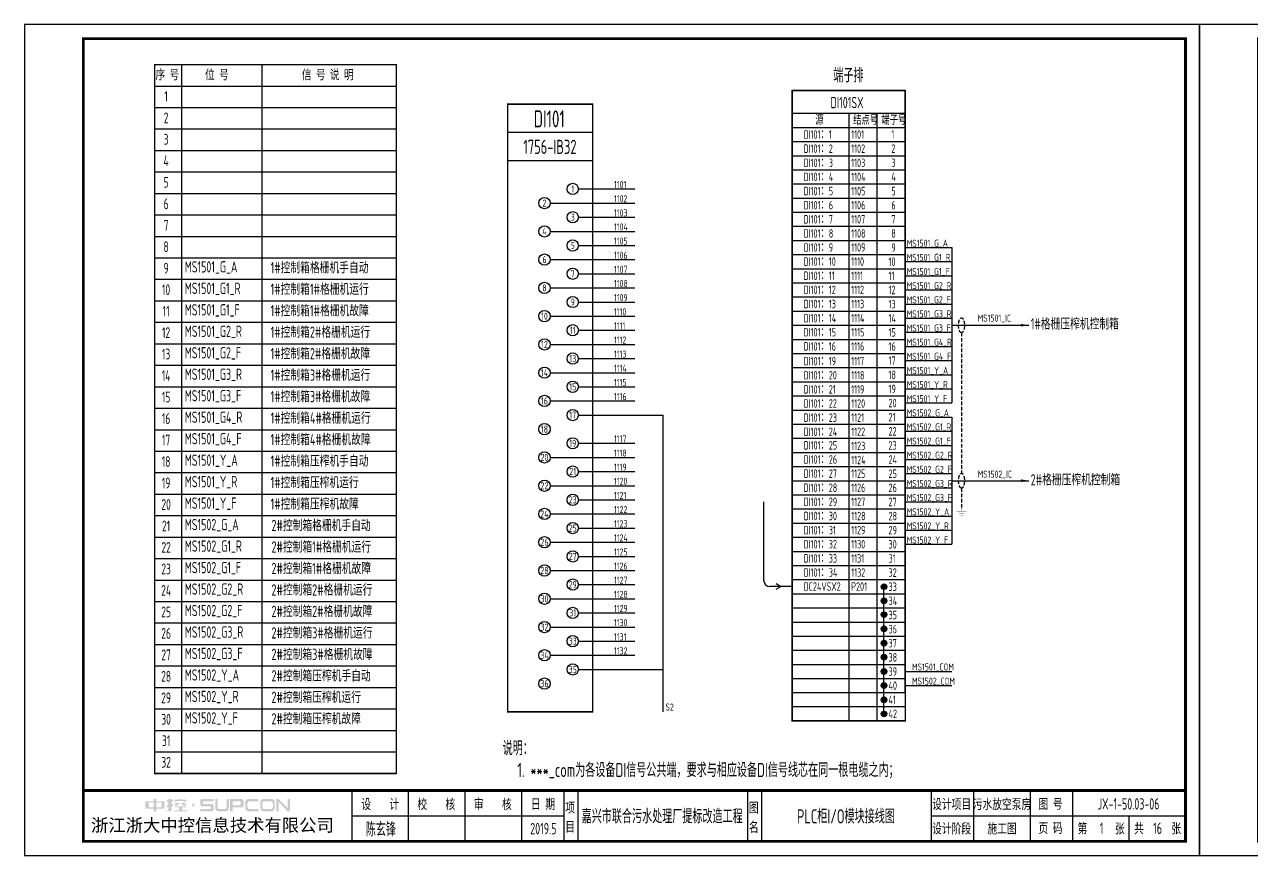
# Model space of a CAD drawing. Header units: millimetres. Extents: x 30557 to 235556, y -116603 to -73383.
# Drawn here: x 126431 to 130772, y -79651 to -76711 of the extents above; entities that cross this region are included whole.
import ezdxf
from ezdxf.enums import TextEntityAlignment as Align

# ---------------------------------------------------------------- set-up
doc = ezdxf.new("R2010")
doc.units = ezdxf.units.MM
doc.linetypes.add('DASHED2', pattern=[0.375, 0.25, -0.125])
doc.layers.add('1', color=3, linetype='Continuous')
doc.layers.add('符号层', color=3, linetype='Continuous')
doc.layers.add('_Drawing', color=7, linetype='Continuous', lineweight=25)
doc.styles.add('supcon', font='sceie.shx', dxfattribs={"width": 0.75, "height": 40, "bigfont": 'sceic.shx'})
doc.styles.add('Title', font='', dxfattribs={"height": 45})
doc.styles.get('Title').set_extended_font_data('SimHei')

# ---------------------------------------------------------------- blocks, each defined once
blk = doc.blocks.new('中控·SUPCON')
at = {"linetype": 'Continuous'}
h = blk.add_hatch(color=2, dxfattribs=at)
h.dxf.hatch_style = 1
h.paths.add_polyline_path([(34, 33), (20, 33), (20, 37), (15, 37), (15, 36), (15, 33), (0, 33), (0, 20), (13, 20), (15, 20), (15, 15), (20, 15), (20, 20), (22, 20), (34, 20)])
h.paths.add_polyline_path([(20, 30), (20, 31), (29, 31), (29, 22), (20, 22)], flags=16)
h.paths.add_polyline_path([(15, 30), (15, 22), (6, 22), (6, 31), (15, 31)], flags=16)
h.paths.add_polyline_path([(47, 32), (49, 32), (49, 35), (47, 35), (47, 37), (41, 37), (41, 35), (38, 35), (38, 32), (41, 32), (41, 25.8), (38, 25), (38, 22), (41, 22.8), (41, 18.3), (39, 17), (39, 15), (47, 16), (47, 24.5), (49, 25), (49, 28), (47, 27.5)])
h.paths.add_polyline_path([(61, 30), (55, 30), (52, 28), (52, 26), (58, 26)])
h.paths.add_polyline_path([(73, 28), (71, 28), (70, 30), (64, 30), (66, 26), (73, 26)])
h.paths.add_polyline_path([(73, 36), (64.6, 36), (64.6, 37), (60.4, 37), (60.4, 36), (52, 36), (52, 32), (56.8, 32), (56.8, 33.1), (68.2, 33.1), (68.2, 32), (73, 32)])
h.paths.add_polyline_path([(66, 22), (73, 22), (73, 24), (52, 24), (52, 22), (60, 22), (60, 17), (52, 17), (52, 15), (74, 15), (74, 17), (66, 17)])
h.paths.add_polyline_path([(82.7, 26.1, 1), (87.6, 26.1, 1)])
h.paths.add_polyline_path([(118, 28), (103.5, 28, -0.414214), (102.5, 29), (102.5, 32, -0.414214), (103.5, 33), (121, 33), (121, 37), (100.5, 37, 0.414214), (97.5, 34), (97.5, 27, 0.414214), (100.5, 24), (115, 24, -0.414214), (116, 23), (116, 20, -0.414214), (115, 19), (97.5, 19), (97.5, 15), (118, 15, 0.414214), (121, 18), (121, 25, 0.414214)])
h.paths.add_polyline_path([(128, 37), (124, 37), (124, 36), (124, 21, 0.414214), (130, 15), (142, 15, 0.414214), (148, 21), (148, 37), (144, 37), (144, 22, -0.414214), (141, 19), (131, 19, -0.414214), (128, 22)])
h.paths.add_polyline_path([(174, 26), (174, 33, 0.414214), (170, 37), (150, 37), (150, 36), (150, 15), (155, 15), (155, 22), (170, 22, 0.414214)])
h.paths.add_polyline_path([(167, 26), (155, 26), (155, 33), (167, 33, -0.414214), (169, 31), (169, 28, -0.414214)], flags=16)
h.paths.add_polyline_path([(201, 19), (185, 19, -0.414214), (181, 23), (181, 29, -0.414214), (185, 33), (201, 33), (201, 37), (183, 37, 0.414214), (177, 31), (177, 21, 0.414214), (183, 15), (201, 15)])
h.paths.add_polyline_path([(229, 21), (229, 31, 0.414214), (223, 37), (210, 37, 0.414214), (204, 31), (204, 21, 0.414214), (210, 15), (223, 15, 0.414214)])
h.paths.add_polyline_path([(207, 23), (207, 29, -0.414214), (211, 33), (222, 33, -0.414214), (226, 29), (226, 23, -0.414214), (222, 19), (211, 19, -0.414214)], flags=16)
h.paths.add_polyline_path([(236, 32.1), (252, 15), (256, 15), (256, 37), (252, 37), (252, 21), (236, 37), (232, 37), (232, 36), (232, 15), (236, 15)])
h = blk.add_hatch(color=2, dxfattribs=at)
h.dxf.hatch_style = 1
h.paths.add_polyline_path([(34, 33), (20, 33), (20, 37), (15, 37), (15, 36), (15, 33), (0, 33), (0, 20), (13, 20), (15, 20), (15, 15), (20, 15), (20, 20), (22, 20), (34, 20)])
h.paths.add_polyline_path([(20, 30), (20, 31), (29, 31), (29, 22), (20, 22)], flags=16)
h.paths.add_polyline_path([(15, 30), (15, 22), (6, 22), (6, 31), (15, 31)], flags=16)
h.paths.add_polyline_path([(47, 32), (49, 32), (49, 35), (47, 35), (47, 37), (41, 37), (41, 35), (38, 35), (38, 32), (41, 32), (41, 25.8), (38, 25), (38, 22), (41, 22.8), (41, 18.3), (39, 17), (39, 15), (47, 16), (47, 24.5), (49, 25), (49, 28), (47, 27.5)])
h.paths.add_polyline_path([(61, 30), (55, 30), (52, 28), (52, 26), (58, 26)])
h.paths.add_polyline_path([(73, 28), (71, 28), (70, 30), (64, 30), (66, 26), (73, 26)])
h.paths.add_polyline_path([(73, 36), (64.6, 36), (64.6, 37), (60.4, 37), (60.4, 36), (52, 36), (52, 32), (56.8, 32), (56.8, 33.1), (68.2, 33.1), (68.2, 32), (73, 32)])
h.paths.add_polyline_path([(66, 22), (73, 22), (73, 24), (52, 24), (52, 22), (60, 22), (60, 17), (52, 17), (52, 15), (74, 15), (74, 17), (66, 17)])
h.paths.add_polyline_path([(82.7, 26.1, 1), (87.6, 26.1, 1)])
h.paths.add_polyline_path([(118, 28), (103.5, 28, -0.414214), (102.5, 29), (102.5, 32, -0.414214), (103.5, 33), (121, 33), (121, 37), (100.5, 37, 0.414214), (97.5, 34), (97.5, 27, 0.414214), (100.5, 24), (115, 24, -0.414214), (116, 23), (116, 20, -0.414214), (115, 19), (97.5, 19), (97.5, 15), (118, 15, 0.414214), (121, 18), (121, 25, 0.414214)])
h.paths.add_polyline_path([(128, 37), (124, 37), (124, 36), (124, 21, 0.414214), (130, 15), (142, 15, 0.414214), (148, 21), (148, 37), (144, 37), (144, 22, -0.414214), (141, 19), (131, 19, -0.414214), (128, 22)])
h.paths.add_polyline_path([(174, 26), (174, 33, 0.414214), (170, 37), (150, 37), (150, 36), (150, 15), (155, 15), (155, 22), (170, 22, 0.414214)])
h.paths.add_polyline_path([(167, 26), (155, 26), (155, 33), (167, 33, -0.414214), (169, 31), (169, 28, -0.414214)], flags=16)
h.paths.add_polyline_path([(201, 19), (185, 19, -0.414214), (181, 23), (181, 29, -0.414214), (185, 33), (201, 33), (201, 37), (183, 37, 0.414214), (177, 31), (177, 21, 0.414214), (183, 15), (201, 15)])
h.paths.add_polyline_path([(229, 21), (229, 31, 0.414214), (223, 37), (210, 37, 0.414214), (204, 31), (204, 21, 0.414214), (210, 15), (223, 15, 0.414214)])
h.paths.add_polyline_path([(207, 23), (207, 29, -0.414214), (211, 33), (222, 33, -0.414214), (226, 29), (226, 23, -0.414214), (222, 19), (211, 19, -0.414214)], flags=16)
h.paths.add_polyline_path([(236, 32.1), (252, 15), (256, 15), (256, 37), (252, 37), (252, 21), (236, 37), (232, 37), (232, 36), (232, 15), (236, 15)])
h = blk.add_hatch(color=2, dxfattribs=at)
h.dxf.hatch_style = 1
h.paths.add_polyline_path([(34, 33), (20, 33), (20, 37), (15, 37), (15, 36), (15, 33), (0, 33), (0, 20), (13, 20), (15, 20), (15, 15), (20, 15), (20, 20), (22, 20), (34, 20)])
h.paths.add_polyline_path([(20, 30), (20, 31), (29, 31), (29, 22), (20, 22)], flags=16)
h.paths.add_polyline_path([(15, 30), (15, 22), (6, 22), (6, 31), (15, 31)], flags=16)
h.paths.add_polyline_path([(47, 32), (49, 32), (49, 35), (47, 35), (47, 37), (41, 37), (41, 35), (38, 35), (38, 32), (41, 32), (41, 25.8), (38, 25), (38, 22), (41, 22.8), (41, 18.3), (39, 17), (39, 15), (47, 16), (47, 24.5), (49, 25), (49, 28), (47, 27.5)])
h.paths.add_polyline_path([(61, 30), (55, 30), (52, 28), (52, 26), (58, 26)])
h.paths.add_polyline_path([(73, 28), (71, 28), (70, 30), (64, 30), (66, 26), (73, 26)])
h.paths.add_polyline_path([(73, 36), (64.6, 36), (64.6, 37), (60.4, 37), (60.4, 36), (52, 36), (52, 32), (56.8, 32), (56.8, 33.1), (68.2, 33.1), (68.2, 32), (73, 32)])
h.paths.add_polyline_path([(66, 22), (73, 22), (73, 24), (52, 24), (52, 22), (60, 22), (60, 17), (52, 17), (52, 15), (74, 15), (74, 17), (66, 17)])
h.paths.add_polyline_path([(82.7, 26.1, 1), (87.6, 26.1, 1)])
h.paths.add_polyline_path([(118, 28), (103.5, 28, -0.414214), (102.5, 29), (102.5, 32, -0.414214), (103.5, 33), (121, 33), (121, 37), (100.5, 37, 0.414214), (97.5, 34), (97.5, 27, 0.414214), (100.5, 24), (115, 24, -0.414214), (116, 23), (116, 20, -0.414214), (115, 19), (97.5, 19), (97.5, 15), (118, 15, 0.414214), (121, 18), (121, 25, 0.414214)])
h.paths.add_polyline_path([(128, 37), (124, 37), (124, 36), (124, 21, 0.414214), (130, 15), (142, 15, 0.414214), (148, 21), (148, 37), (144, 37), (144, 22, -0.414214), (141, 19), (131, 19, -0.414214), (128, 22)])
h.paths.add_polyline_path([(174, 26), (174, 33, 0.414214), (170, 37), (150, 37), (150, 36), (150, 15), (155, 15), (155, 22), (170, 22, 0.414214)])
h.paths.add_polyline_path([(167, 26), (155, 26), (155, 33), (167, 33, -0.414214), (169, 31), (169, 28, -0.414214)], flags=16)
h.paths.add_polyline_path([(201, 19), (185, 19, -0.414214), (181, 23), (181, 29, -0.414214), (185, 33), (201, 33), (201, 37), (183, 37, 0.414214), (177, 31), (177, 21, 0.414214), (183, 15), (201, 15)])
h.paths.add_polyline_path([(229, 21), (229, 31, 0.414214), (223, 37), (210, 37, 0.414214), (204, 31), (204, 21, 0.414214), (210, 15), (223, 15, 0.414214)])
h.paths.add_polyline_path([(207, 23), (207, 29, -0.414214), (211, 33), (222, 33, -0.414214), (226, 29), (226, 23, -0.414214), (222, 19), (211, 19, -0.414214)], flags=16)
h.paths.add_polyline_path([(236, 32.1), (252, 15), (256, 15), (256, 37), (252, 37), (252, 21), (236, 37), (232, 37), (232, 36), (232, 15), (236, 15)])
h = blk.add_hatch(color=2, dxfattribs=at)
h.dxf.hatch_style = 1
h.paths.add_polyline_path([(34, 33), (20, 33), (20, 37), (15, 37), (15, 36), (15, 33), (0, 33), (0, 20), (13, 20), (15, 20), (15, 15), (20, 15), (20, 20), (22, 20), (34, 20)])
h.paths.add_polyline_path([(20, 30), (20, 31), (29, 31), (29, 22), (20, 22)], flags=16)
h.paths.add_polyline_path([(15, 30), (15, 22), (6, 22), (6, 31), (15, 31)], flags=16)
h.paths.add_polyline_path([(47, 32), (49, 32), (49, 35), (47, 35), (47, 37), (41, 37), (41, 35), (38, 35), (38, 32), (41, 32), (41, 25.8), (38, 25), (38, 22), (41, 22.8), (41, 18.3), (39, 17), (39, 15), (47, 16), (47, 24.5), (49, 25), (49, 28), (47, 27.5)])
h.paths.add_polyline_path([(61, 30), (55, 30), (52, 28), (52, 26), (58, 26)])
h.paths.add_polyline_path([(73, 28), (71, 28), (70, 30), (64, 30), (66, 26), (73, 26)])
h.paths.add_polyline_path([(73, 36), (64.6, 36), (64.6, 37), (60.4, 37), (60.4, 36), (52, 36), (52, 32), (56.8, 32), (56.8, 33.1), (68.2, 33.1), (68.2, 32), (73, 32)])
h.paths.add_polyline_path([(66, 22), (73, 22), (73, 24), (52, 24), (52, 22), (60, 22), (60, 17), (52, 17), (52, 15), (74, 15), (74, 17), (66, 17)])
h.paths.add_polyline_path([(82.7, 26.1, 1), (87.6, 26.1, 1)])
h.paths.add_polyline_path([(118, 28), (103.5, 28, -0.414214), (102.5, 29), (102.5, 32, -0.414214), (103.5, 33), (121, 33), (121, 37), (100.5, 37, 0.414214), (97.5, 34), (97.5, 27, 0.414214), (100.5, 24), (115, 24, -0.414214), (116, 23), (116, 20, -0.414214), (115, 19), (97.5, 19), (97.5, 15), (118, 15, 0.414214), (121, 18), (121, 25, 0.414214)])
h.paths.add_polyline_path([(128, 37), (124, 37), (124, 36), (124, 21, 0.414214), (130, 15), (142, 15, 0.414214), (148, 21), (148, 37), (144, 37), (144, 22, -0.414214), (141, 19), (131, 19, -0.414214), (128, 22)])
h.paths.add_polyline_path([(174, 26), (174, 33, 0.414214), (170, 37), (150, 37), (150, 36), (150, 15), (155, 15), (155, 22), (170, 22, 0.414214)])
h.paths.add_polyline_path([(167, 26), (155, 26), (155, 33), (167, 33, -0.414214), (169, 31), (169, 28, -0.414214)], flags=16)
h.paths.add_polyline_path([(201, 19), (185, 19, -0.414214), (181, 23), (181, 29, -0.414214), (185, 33), (201, 33), (201, 37), (183, 37, 0.414214), (177, 31), (177, 21, 0.414214), (183, 15), (201, 15)])
h.paths.add_polyline_path([(229, 21), (229, 31, 0.414214), (223, 37), (210, 37, 0.414214), (204, 31), (204, 21, 0.414214), (210, 15), (223, 15, 0.414214)])
h.paths.add_polyline_path([(207, 23), (207, 29, -0.414214), (211, 33), (222, 33, -0.414214), (226, 29), (226, 23, -0.414214), (222, 19), (211, 19, -0.414214)], flags=16)
h.paths.add_polyline_path([(236, 32.1), (252, 15), (256, 15), (256, 37), (252, 37), (252, 21), (236, 37), (232, 37), (232, 36), (232, 15), (236, 15)])
h = blk.add_hatch(color=2, dxfattribs=at)
h.dxf.hatch_style = 1
h.paths.add_polyline_path([(34, 33), (20, 33), (20, 37), (15, 37), (15, 36), (15, 33), (0, 33), (0, 20), (13, 20), (15, 20), (15, 15), (20, 15), (20, 20), (22, 20), (34, 20)])
h.paths.add_polyline_path([(20, 30), (20, 31), (29, 31), (29, 22), (20, 22)], flags=16)
h.paths.add_polyline_path([(15, 30), (15, 22), (6, 22), (6, 31), (15, 31)], flags=16)
h.paths.add_polyline_path([(47, 32), (49, 32), (49, 35), (47, 35), (47, 37), (41, 37), (41, 35), (38, 35), (38, 32), (41, 32), (41, 25.8), (38, 25), (38, 22), (41, 22.8), (41, 18.3), (39, 17), (39, 15), (47, 16), (47, 24.5), (49, 25), (49, 28), (47, 27.5)])
h.paths.add_polyline_path([(61, 30), (55, 30), (52, 28), (52, 26), (58, 26)])
h.paths.add_polyline_path([(73, 28), (71, 28), (70, 30), (64, 30), (66, 26), (73, 26)])
h.paths.add_polyline_path([(73, 36), (64.6, 36), (64.6, 37), (60.4, 37), (60.4, 36), (52, 36), (52, 32), (56.8, 32), (56.8, 33.1), (68.2, 33.1), (68.2, 32), (73, 32)])
h.paths.add_polyline_path([(66, 22), (73, 22), (73, 24), (52, 24), (52, 22), (60, 22), (60, 17), (52, 17), (52, 15), (74, 15), (74, 17), (66, 17)])
h.paths.add_polyline_path([(82.7, 26.1, 1), (87.6, 26.1, 1)])
h.paths.add_polyline_path([(118, 28), (103.5, 28, -0.414214), (102.5, 29), (102.5, 32, -0.414214), (103.5, 33), (121, 33), (121, 37), (100.5, 37, 0.414214), (97.5, 34), (97.5, 27, 0.414214), (100.5, 24), (115, 24, -0.414214), (116, 23), (116, 20, -0.414214), (115, 19), (97.5, 19), (97.5, 15), (118, 15, 0.414214), (121, 18), (121, 25, 0.414214)])
h.paths.add_polyline_path([(128, 37), (124, 37), (124, 36), (124, 21, 0.414214), (130, 15), (142, 15, 0.414214), (148, 21), (148, 37), (144, 37), (144, 22, -0.414214), (141, 19), (131, 19, -0.414214), (128, 22)])
h.paths.add_polyline_path([(174, 26), (174, 33, 0.414214), (170, 37), (150, 37), (150, 36), (150, 15), (155, 15), (155, 22), (170, 22, 0.414214)])
h.paths.add_polyline_path([(167, 26), (155, 26), (155, 33), (167, 33, -0.414214), (169, 31), (169, 28, -0.414214)], flags=16)
h.paths.add_polyline_path([(201, 19), (185, 19, -0.414214), (181, 23), (181, 29, -0.414214), (185, 33), (201, 33), (201, 37), (183, 37, 0.414214), (177, 31), (177, 21, 0.414214), (183, 15), (201, 15)])
h.paths.add_polyline_path([(229, 21), (229, 31, 0.414214), (223, 37), (210, 37, 0.414214), (204, 31), (204, 21, 0.414214), (210, 15), (223, 15, 0.414214)])
h.paths.add_polyline_path([(207, 23), (207, 29, -0.414214), (211, 33), (222, 33, -0.414214), (226, 29), (226, 23, -0.414214), (222, 19), (211, 19, -0.414214)], flags=16)
h.paths.add_polyline_path([(236, 32.1), (252, 15), (256, 15), (256, 37), (252, 37), (252, 21), (236, 37), (232, 37), (232, 36), (232, 15), (236, 15)])
h = blk.add_hatch(color=2, dxfattribs=at)
h.dxf.hatch_style = 1
h.paths.add_polyline_path([(34, 33), (20, 33), (20, 37), (15, 37), (15, 36), (15, 33), (0, 33), (0, 20), (13, 20), (15, 20), (15, 15), (20, 15), (20, 20), (22, 20), (34, 20)])
h.paths.add_polyline_path([(20, 30), (20, 31), (29, 31), (29, 22), (20, 22)], flags=16)
h.paths.add_polyline_path([(15, 30), (15, 22), (6, 22), (6, 31), (15, 31)], flags=16)
h.paths.add_polyline_path([(47, 32), (49, 32), (49, 35), (47, 35), (47, 37), (41, 37), (41, 35), (38, 35), (38, 32), (41, 32), (41, 25.8), (38, 25), (38, 22), (41, 22.8), (41, 18.3), (39, 17), (39, 15), (47, 16), (47, 24.5), (49, 25), (49, 28), (47, 27.5)])
h.paths.add_polyline_path([(61, 30), (55, 30), (52, 28), (52, 26), (58, 26)])
h.paths.add_polyline_path([(73, 28), (71, 28), (70, 30), (64, 30), (66, 26), (73, 26)])
h.paths.add_polyline_path([(73, 36), (64.6, 36), (64.6, 37), (60.4, 37), (60.4, 36), (52, 36), (52, 32), (56.8, 32), (56.8, 33.1), (68.2, 33.1), (68.2, 32), (73, 32)])
h.paths.add_polyline_path([(66, 22), (73, 22), (73, 24), (52, 24), (52, 22), (60, 22), (60, 17), (52, 17), (52, 15), (74, 15), (74, 17), (66, 17)])
h.paths.add_polyline_path([(82.7, 26.1, 1), (87.6, 26.1, 1)])
h.paths.add_polyline_path([(118, 28), (103.5, 28, -0.414214), (102.5, 29), (102.5, 32, -0.414214), (103.5, 33), (121, 33), (121, 37), (100.5, 37, 0.414214), (97.5, 34), (97.5, 27, 0.414214), (100.5, 24), (115, 24, -0.414214), (116, 23), (116, 20, -0.414214), (115, 19), (97.5, 19), (97.5, 15), (118, 15, 0.414214), (121, 18), (121, 25, 0.414214)])
h.paths.add_polyline_path([(128, 37), (124, 37), (124, 36), (124, 21, 0.414214), (130, 15), (142, 15, 0.414214), (148, 21), (148, 37), (144, 37), (144, 22, -0.414214), (141, 19), (131, 19, -0.414214), (128, 22)])
h.paths.add_polyline_path([(174, 26), (174, 33, 0.414214), (170, 37), (150, 37), (150, 36), (150, 15), (155, 15), (155, 22), (170, 22, 0.414214)])
h.paths.add_polyline_path([(167, 26), (155, 26), (155, 33), (167, 33, -0.414214), (169, 31), (169, 28, -0.414214)], flags=16)
h.paths.add_polyline_path([(201, 19), (185, 19, -0.414214), (181, 23), (181, 29, -0.414214), (185, 33), (201, 33), (201, 37), (183, 37, 0.414214), (177, 31), (177, 21, 0.414214), (183, 15), (201, 15)])
h.paths.add_polyline_path([(229, 21), (229, 31, 0.414214), (223, 37), (210, 37, 0.414214), (204, 31), (204, 21, 0.414214), (210, 15), (223, 15, 0.414214)])
h.paths.add_polyline_path([(207, 23), (207, 29, -0.414214), (211, 33), (222, 33, -0.414214), (226, 29), (226, 23, -0.414214), (222, 19), (211, 19, -0.414214)], flags=16)
h.paths.add_polyline_path([(236, 32.1), (252, 15), (256, 15), (256, 37), (252, 37), (252, 21), (236, 37), (232, 37), (232, 36), (232, 15), (236, 15)])
blk = doc.blocks.new('supcon图框')
at = {"linetype": 'Continuous'}
for p, q in [((6145.7, 4361.7), (1987.7, 4361.7)), ((1987.7, 4361.7), (1987.7, 1421.7)), ((6145.7, 1421.7), (6145.7, 4361.7)), ((1987.7, 1421.7), (6145.7, 1421.7))]:
    blk.add_line(p, q, dxfattribs=at)
for p, q in [((3145.7, 1651.7), (3145.7, 1471.7)), ((3345.7, 1651.7), (3345.7, 1471.7)), ((3545.7, 1651.7), (3545.7, 1471.7)), ((3745.7, 1651.7), (3745.7, 1471.7)), ((3895.7, 1651.7), (3895.7, 1471.7)), ((3945.7, 1651.7), (3945.7, 1471.7)), ((4545.7, 1651.7), (4545.7, 1471.7)), ((4595.7, 1651.7), (4595.7, 1471.7)), ((5195.7, 1651.7), (5195.7, 1471.7)), ((5345.7, 1651.7), (5345.7, 1471.7)), ((5545.7, 1651.7), (5545.7, 1471.7)), ((5695.7, 1651.7), (5695.7, 1471.7)), ((3145.7, 1561.7), (3895.7, 1561.7)), ((5195.7, 1561.7), (6095.7, 1561.7)), ((5895.7, 1561.7), (5895.7, 1471.7))]:
    blk.add_line(p, q)
at = {"linetype": 'Continuous', "const_width": 10}
blk.add_lwpolyline([(2195.7, 4311.7), (6095.7, 4311.7), (6095.7, 1471.7), (2195.7, 1471.7)], close=True, dxfattribs=at)
blk.add_lwpolyline([(2195.7, 1651.7), (6095.7, 1651.7)], dxfattribs=at)
at = {"linetype": 'Continuous', "xscale": 2, "yscale": 2, "zscale": 2}
blk.add_blockref('中控·SUPCON', (2414.6, 1547.7), dxfattribs=at)
at = {"style": 'supcon', "width": 0.75}
for s, p in [('设    计', (3246.2, 1604.2)), ('校    核', (3444.8, 1604.2)), ('审    核', (3644.5, 1604.2)), ('日 期', (3822.5, 1604.2)), ('项', (3918.2, 1590.7)), ('图', (4568.2, 1590.7)), ('设计项目', (5268, 1604.2)), ('图 号', (5618, 1604.2)), ('目', (3918.2, 1522.9)), ('名', (4568.2, 1522.9)), ('设计阶段', (5268, 1518.1)), ('施工图', (5446.5, 1518.1)), ('页 码', (5618, 1518.1)), ('第      张', (5797, 1518.1)), ('共      张', (5997, 1518.1))]:
    blk.add_text(s, height=40, dxfattribs=at).set_placement(p, align=Align.MIDDLE)
at = {"style": 'Title'}
blk.add_text('浙江浙大中控信息技术有限公司', height=45, dxfattribs=at).set_placement((2222.8, 1506.2))
blk = doc.blocks.new('DI端子_42')
at = {"lineweight": -3}
h = blk.add_hatch(color=256, dxfattribs=at)
h.dxf.hatch_style = 1
h.paths.add_polyline_path([(10680.5, 453.6, 1), (10660.5, 453.6, 1)])
h = blk.add_hatch(color=256, dxfattribs=at)
h.dxf.hatch_style = 1
h.paths.add_polyline_path([(10680.5, 403.6, 1), (10660.5, 403.6, 1)])
h = blk.add_hatch(color=256, dxfattribs=at)
h.dxf.hatch_style = 1
h.paths.add_polyline_path([(10680.5, 354.9, 1), (10660.5, 354.9, 1)])
h = blk.add_hatch(color=256, dxfattribs=at)
h.dxf.hatch_style = 1
h.paths.add_polyline_path([(10680.5, 304.9, 1), (10660.5, 304.9, 1)])
h = blk.add_hatch(color=256, dxfattribs=at)
h.dxf.hatch_style = 1
h.paths.add_polyline_path([(10680.5, 254.2, 1), (10660.5, 254.2, 1)])
h = blk.add_hatch(color=256, dxfattribs=at)
h.dxf.hatch_style = 1
h.paths.add_polyline_path([(10680.5, 204.2, 1), (10660.5, 204.2, 1)])
h = blk.add_hatch(color=256, dxfattribs=at)
h.dxf.hatch_style = 1
h.paths.add_polyline_path([(10680.5, 153.8, 1), (10660.5, 153.8, 1)])
h = blk.add_hatch(color=256, dxfattribs=at)
h.dxf.hatch_style = 1
h.paths.add_polyline_path([(10680.5, 103.8, 1), (10660.5, 103.8, 1)])
h = blk.add_hatch(color=256, dxfattribs=at)
h.dxf.hatch_style = 1
h.paths.add_polyline_path([(10680.5, 53.5, 1), (10660.5, 53.5, 1)])
h = blk.add_hatch(color=256, dxfattribs=at)
h.dxf.hatch_style = 1
h.paths.add_polyline_path([(10680.5, 3.5, 1), (10660.5, 3.5, 1)])
for p, q in [((10345.5, 2208.8), (10345.5, 78.8)), ((10745.5, 2208.8), (10345.5, 2208.8)), ((10745.5, 78.8), (10745.5, 2208.8)), ((10545.5, 2128.8), (10545.5, 78.8)), ((10645.5, 2128.8), (10645.5, 78.8)), ((10345.5, 2078.8), (10745.5, 2078.8)), ((10345.5, 2028.8), (10745.5, 2028.8)), ((10345.5, 1978.8), (10745.5, 1978.8)), ((10345.5, 1928.8), (10745.5, 1928.8)), ((10345.5, 1878.8), (10745.5, 1878.8)), ((10345.5, 1828.8), (10745.5, 1828.8)), ((10345.5, 1778.8), (10745.5, 1778.8)), ((10345.5, 1728.8), (10745.5, 1728.8)), ((10345.5, 1678.8), (10745.5, 1678.8)), ((10345.5, 1628.8), (10745.5, 1628.8)), ((10345.5, 1578.8), (10745.5, 1578.8)), ((10345.5, 1528.8), (10745.5, 1528.8)), ((10345.5, 1478.8), (10745.5, 1478.8)), ((10345.5, 1428.8), (10745.5, 1428.8)), ((10345.5, 1378.8), (10745.5, 1378.8)), ((10345.5, 1328.8), (10745.5, 1328.8)), ((10345.5, 1278.8), (10745.5, 1278.8)), ((10345.5, 1228.8), (10745.5, 1228.8)), ((10345.5, 1178.8), (10745.5, 1178.8)), ((10345.5, 1128.8), (10745.5, 1128.8)), ((10345.5, 1078.8), (10745.5, 1078.8)), ((10345.5, 1028.8), (10745.5, 1028.8)), ((10345.5, 978.8), (10745.5, 978.8)), ((10345.5, 928.8), (10745.5, 928.8)), ((10345.5, 878.8), (10745.5, 878.8)), ((10345.5, 828.8), (10745.5, 828.8)), ((10345.5, 778.8), (10745.5, 778.8)), ((10345.5, 728.8), (10745.5, 728.8)), ((10345.5, 678.8), (10745.5, 678.8)), ((10345.5, 628.8), (10745.5, 628.8)), ((10345.5, 578.8), (10745.5, 578.8)), ((10345.5, 528.8), (10745.5, 528.8)), ((10345.5, 478.8), (10745.5, 478.8)), ((10345.5, 428.8), (10745.5, 428.8)), ((10345.5, 378.8), (10745.5, 378.8)), ((10345.5, 328.8), (10745.5, 328.8)), ((10345.5, 278.8), (10745.5, 278.8)), ((10345.5, 228.8), (10745.5, 228.8)), ((10345.5, 178.8), (10745.5, 178.8)), ((10345.5, 128.8), (10745.5, 128.8))]:
    blk.add_line(p, q, dxfattribs=at)
for p, q in [((10345.5, 2208.8), (10745.5, 2208.8)), ((10345.5, -21.2), (10345.5, 2208.8)), ((10745.5, 2208.8), (10745.5, -21.2)), ((10670, 2.9), (10670, 454.3)), ((10345.5, 78.8), (10745.5, 78.8)), ((10345.5, 28.8), (10345.5, 78.8)), ((10545.5, 78.8), (10545.5, -21.2)), ((10645.5, 78.8), (10645.5, -21.2)), ((10745.5, 78.8), (10745.5, 28.8)), ((10745.5, 28.8), (10345.5, 28.8)), ((10345.5, -21.2), (10345.5, 28.8)), ((10745.5, 28.8), (10745.5, -21.2)), ((10745.5, -21.2), (10345.5, -21.2)), ((10745.5, -21.2), (10345.5, -21.2))]:
    blk.add_line(p, q)
at = {"const_width": 5}
blk.add_lwpolyline([(10345.5, 2208.8), (10745.5, 2208.8), (10745.5, -21.2), (10345.5, -21.2), (10345.5, 2208.8)], dxfattribs=at)
at = {"lineweight": -3, "const_width": 5}
blk.add_lwpolyline([(10345.5, 2128.8), (10745.5, 2128.8)], dxfattribs=at)
at = {"lineweight": -3}
for centre in [(10670.5, 453.6), (10670.5, 403.6), (10670.5, 354.9), (10670.5, 304.9), (10670.5, 254.2), (10670.5, 204.2), (10670.5, 153.8), (10670.5, 103.8), (10670.5, 53.5), (10670.5, 3.5)]:
    blk.add_circle(centre, 10, dxfattribs=at)
at = {"color": 7, "style": 'supcon', "width": 0.75}
for s, p in [('源', (10427.3, 2088.6)), ('结点号', (10561.2, 2088.6)), ('端子号', (10661.2, 2088.6)), ('1', (10696.4, 2038.6)), ('2', (10696.4, 1988.6)), ('3', (10696.4, 1938.6)), ('4', (10696.4, 1888.6)), ('5', (10696.4, 1838.6)), ('6', (10696.4, 1788.6)), ('7', (10696.4, 1738.6)), ('8', (10696.4, 1688.6)), ('9', (10696.4, 1638.6)), ('10', (10686.4, 1588.6)), ('11', (10686.4, 1538.6)), ('12', (10686.4, 1488.6)), ('13', (10686.4, 1438.6)), ('14', (10686.4, 1388.6)), ('15', (10686.4, 1338.6)), ('16', (10686.4, 1288.6)), ('17', (10686.4, 1238.6)), ('18', (10686.4, 1188.6)), ('19', (10686.4, 1138.6)), ('20', (10686.4, 1088.6)), ('21', (10686.4, 1038.6)), ('22', (10686.4, 988.6)), ('23', (10686.4, 938.6)), ('24', (10686.4, 888.6)), ('25', (10686.4, 838.6)), ('26', (10686.4, 788.6)), ('27', (10686.4, 738.6)), ('28', (10686.4, 688.6)), ('29', (10686.4, 638.6)), ('30', (10686.4, 588.6)), ('31', (10686.4, 538.6)), ('32', (10686.4, 488.6)), ('33', (10686.4, 438.6)), ('34', (10686.4, 388.6)), ('35', (10686.4, 338.6)), ('36', (10686.4, 288.6)), ('37', (10686.4, 238.6)), ('38', (10686.4, 188.6)), ('39', (10686.4, 138.6)), ('40', (10686.4, 88.6)), ('41', (10686.4, 38.6)), ('42', (10686.4, -11.2))]:
    blk.add_text(s, height=30, dxfattribs=at).set_placement(p)
blk = doc.blocks.new('1756-IB32')
at = {"linetype": 'Continuous'}
for p, q in [((13409.3, 32239.5), (13609.3, 32239.5)), ((13309.3, 32189.5), (13609.3, 32189.5)), ((13409.3, 32139.5), (13609.3, 32139.5)), ((13309.3, 32089.5), (13609.3, 32089.5)), ((13409.3, 32039.5), (13609.3, 32039.5)), ((13309.3, 31989.5), (13609.3, 31989.5)), ((13409.3, 31939.5), (13609.3, 31939.5)), ((13309.3, 31889.5), (13609.3, 31889.5)), ((13409.3, 31839.5), (13609.3, 31839.5)), ((13309.3, 31789.5), (13609.3, 31789.5)), ((13409.3, 31739.5), (13609.3, 31739.5)), ((13309.3, 31689.5), (13609.3, 31689.5)), ((13409.3, 31639.5), (13609.3, 31639.5)), ((13309.3, 31589.5), (13609.3, 31589.5)), ((13409.3, 31539.5), (13609.3, 31539.5)), ((13309.3, 31489.5), (13609.3, 31489.5)), ((13409.3, 31339.5), (13609.3, 31339.5)), ((13309.3, 31289.5), (13609.3, 31289.5)), ((13409.3, 31239.5), (13609.3, 31239.5)), ((13309.3, 31189.5), (13609.3, 31189.5)), ((13409.3, 31139.5), (13609.3, 31139.5)), ((13309.3, 31089.5), (13609.3, 31089.5)), ((13409.3, 31039.5), (13609.3, 31039.5)), ((13309.3, 30989.5), (13609.3, 30989.5)), ((13409.3, 30939.5), (13609.3, 30939.5)), ((13309.3, 30889.5), (13609.3, 30889.5)), ((13409.3, 30839.5), (13609.3, 30839.5)), ((13309.3, 30789.5), (13609.3, 30789.5)), ((13409.3, 30739.5), (13609.3, 30739.5)), ((13309.3, 30689.5), (13609.3, 30689.5)), ((13409.3, 30639.5), (13609.3, 30639.5)), ((13309.3, 30589.5), (13609.3, 30589.5))]:
    blk.add_line(p, q, dxfattribs=at)
at = {"color": 5, "linetype": 'Continuous'}
for p, q in [((13409.3, 31439.5), (13709.3, 31439.5)), ((13709.3, 30389.5), (13709.3, 31439.5)), ((13409.3, 30539.5), (13709.3, 30539.5))]:
    blk.add_line(p, q, dxfattribs=at)
at = {"linetype": 'Continuous', "const_width": 5}
blk.add_lwpolyline([(13159.3, 32539.5), (13459.3, 32539.5), (13459.3, 30389.5), (13159.3, 30389.5)], close=True, dxfattribs=at)
for points in [[(13159.3, 32439.5), (13459.3, 32439.5)], [(13159.3, 32339.5), (13459.3, 32339.5)]]:
    blk.add_lwpolyline(points, dxfattribs=at)
at = {"lineweight": -3}
for centre in [(13389.3, 32239.5), (13289.3, 32189.5), (13389.3, 32139.5), (13289.3, 32089.5), (13389.3, 32039.5), (13289.3, 31989.5), (13389.3, 31939.5), (13289.3, 31889.5), (13389.3, 31839.5), (13289.3, 31789.5), (13389.3, 31739.5), (13289.3, 31689.5), (13389.3, 31639.5), (13289.3, 31589.5), (13389.3, 31539.5), (13289.3, 31489.5), (13389.3, 31439.5), (13289.3, 31389.5), (13389.3, 31339.5), (13289.3, 31289.5), (13389.3, 31239.5), (13289.3, 31189.5), (13389.3, 31139.5), (13289.3, 31089.5), (13389.3, 31039.5), (13289.3, 30989.5), (13389.3, 30939.5), (13289.3, 30889.5), (13389.3, 30839.5), (13289.3, 30789.5), (13389.3, 30739.5), (13289.3, 30689.5), (13389.3, 30639.5), (13289.3, 30589.5), (13389.3, 30539.5), (13289.3, 30489.5)]:
    blk.add_circle(centre, 20, dxfattribs=at)
at = {"color": 7, "style": 'supcon', "width": 0.75}
blk.add_text('1756-IB32', height=50, dxfattribs=at).set_placement((13308.4, 32388.6), align=Align.MIDDLE)
at = {"style": 'supcon', "width": 0.75}
for s, p in [('1', (13389.1, 32239.5)), ('2', (13289.1, 32189.5)), ('3', (13389.1, 32139.5)), ('4', (13289.1, 32089.5)), ('5', (13389.1, 32039.5)), ('6', (13289.1, 31989.5)), ('7', (13389.1, 31939.5)), ('8', (13289.1, 31889.5)), ('9', (13389.1, 31839.5)), ('10', (13289.1, 31789.5)), ('11', (13389.1, 31739.5)), ('12', (13289.1, 31689.5)), ('13', (13389.1, 31639.5)), ('14', (13289.1, 31589.5)), ('15', (13389.1, 31539.5)), ('16', (13289.1, 31489.5)), ('17', (13389.1, 31439.5)), ('18', (13289.1, 31389.5)), ('19', (13389.1, 31339.5)), ('20', (13289.1, 31289.5)), ('21', (13389.1, 31239.5)), ('22', (13289.1, 31189.5)), ('23', (13389.1, 31139.5)), ('24', (13289.1, 31089.5)), ('25', (13389.1, 31039.5)), ('26', (13289.1, 30989.5)), ('27', (13389.1, 30939.5)), ('28', (13289.1, 30889.5)), ('29', (13389.1, 30839.5)), ('30', (13289.1, 30789.5)), ('31', (13389.1, 30739.5)), ('32', (13289.1, 30689.5)), ('33', (13389.1, 30639.5)), ('34', (13289.1, 30589.5)), ('35', (13389.1, 30539.5)), ('36', (13289.1, 30489.5))]:
    blk.add_text(s, height=25, dxfattribs=at).set_placement(p, align=Align.MIDDLE)

msp = doc.modelspace()

# ---------------------------------------------------------------- linework, layer by layer
at = {"lineweight": -3}
for p, q in [((126985.8, -76852.3), (126985.8, -77612.3)), ((127270.8, -76852.3), (127270.8, -77612.3)), ((126890.8, -76928.3), (127745.8, -76928.3)), ((126890.8, -77004.3), (127745.8, -77004.3)), ((126890.8, -77080.3), (127745.8, -77080.3)), ((126890.8, -77156.3), (127745.8, -77156.3)), ((126890.8, -77232.3), (127745.8, -77232.3)), ((126890.8, -77308.3), (127745.8, -77308.3)), ((126890.8, -77384.3), (127745.8, -77384.3)), ((126890.8, -77460.3), (127745.8, -77460.3)), ((126890.8, -77536.3), (127745.8, -77536.3)), ((126890.8, -77612.3), (127745.8, -77612.3)), ((126985.8, -77612.3), (126985.8, -79360.3)), ((127270.8, -77612.3), (127270.8, -79360.3)), ((126890.8, -77688.3), (127745.8, -77688.3)), ((126890.8, -77764.3), (127745.8, -77764.3)), ((126890.8, -77840.3), (127745.8, -77840.3)), ((126890.8, -77916.3), (127745.8, -77916.3)), ((126890.8, -77992.3), (127745.8, -77992.3)), ((126890.8, -78068.3), (127745.8, -78068.3)), ((126890.8, -78144.3), (127745.8, -78144.3)), ((126890.8, -78220.3), (127745.8, -78220.3)), ((126890.8, -78296.3), (127745.8, -78296.3)), ((126890.8, -78372.3), (127745.8, -78372.3)), ((126890.8, -78448.3), (127745.8, -78448.3)), ((126890.8, -78524.3), (127745.8, -78524.3)), ((126890.8, -78600.3), (127745.8, -78600.3)), ((126890.8, -78676.3), (127745.8, -78676.3)), ((126890.8, -78752.3), (127745.8, -78752.3)), ((126890.8, -78828.3), (127745.8, -78828.3)), ((126890.8, -78904.3), (127745.8, -78904.3)), ((126890.8, -78980.3), (127745.8, -78980.3)), ((126890.8, -79056.3), (127745.8, -79056.3)), ((126890.8, -79132.3), (127745.8, -79132.3)), ((126890.8, -79208.3), (127745.8, -79208.3)), ((126890.8, -79284.3), (127745.8, -79284.3)), ((126890.8, -79360.3), (127745.8, -79360.3))]:
    msp.add_line(p, q, dxfattribs=at)
for p, q in [((129547, -77499.8), (129711.2, -77499.8)), ((129711.2, -77499.8), (129711.2, -78049.8)), ((129547, -77549.8), (129711.2, -77549.8)), ((129547, -77599.8), (129711.2, -77599.8)), ((129547, -77649.8), (129711.2, -77649.8)), ((129547, -77699.8), (129711.2, -77699.8)), ((129547, -77749.8), (129711.2, -77749.8)), ((129711.2, -77774.8), (129984.7, -77774.8)), ((129547, -77799.8), (129711.2, -77799.8)), ((129547, -77849.8), (129711.2, -77849.8)), ((129547, -77899.8), (129711.2, -77899.8)), ((129547, -77949.8), (129711.2, -77949.8)), ((129547, -77999.8), (129711.2, -77999.8)), ((129547, -78049.8), (129711.2, -78049.8)), ((129547, -78099.8), (129711.2, -78099.8)), ((129711.2, -78099.8), (129711.2, -78549.8)), ((129547, -78149.8), (129711.2, -78149.8)), ((129547, -78199.8), (129711.2, -78199.8)), ((129547, -78249.8), (129711.2, -78249.8)), ((129547, -78299.8), (129711.2, -78299.8)), ((129547, -78349.8), (129711.2, -78349.8)), ((129711.2, -78324.8), (129984.7, -78324.8)), ((129547, -78399.8), (129711.2, -78399.8)), ((129547, -78449.8), (129711.2, -78449.8)), ((129547, -78499.8), (129711.2, -78499.8)), ((129547, -78549.8), (129711.2, -78549.8)), ((129547, -78999.8), (129711.2, -78999.8)), ((129547, -79049.8), (129711.2, -79049.8))]:
    msp.add_line(p, q)
at = {"color": 0, "linetype": 'DASHED2', "ltscale": 50}
for p, q in [((129745.9, -77801.4), (129745.9, -78298.5)), ((129745.9, -78351.4), (129745.9, -78421.9))]:
    msp.add_line(p, q, dxfattribs=at)
at = {"color": 37, "linetype": 'Continuous'}
for p, q in [((129047, -78679.1), (129047, -78399.1)), ((129147, -78699.1), (129067, -78699.1)), ((129089.6, -78689.1), (129107, -78699.1)), ((129089.6, -78709.1), (129107, -78699.1))]:
    msp.add_line(p, q, dxfattribs=at)
at = {"lineweight": -3, "const_width": 4.75}
msp.add_lwpolyline([(126890.8, -76852.3), (126890.8, -79360.3), (127745.8, -79360.3), (127745.8, -76852.3)], close=True, dxfattribs=at)
for points in [[(129984.7, -77774.8, 0, 9, 0), (129957, -77774.8, 9, 9, 0)], [(129984.7, -78324.8, 0, 9, 0), (129957, -78324.8, 9, 9, 0)]]:
    msp.add_lwpolyline(points, format="xyseb")
at = {"color": 37, "linetype": 'Continuous'}
msp.add_arc((129067, -78679.1), 20, 180, 270, dxfattribs=at)
at = {"color": 0, "linetype": 'DASHED2', "ltscale": 50}
for centre in [(129745.9, -77774.9), (129745.9, -78324.9)]:
    msp.add_ellipse(centre, major_axis=(0, -26.4), ratio=0.394838, dxfattribs=at)
at = {"layer": '1', "color": 0, "const_width": 1.62}
for points in [[(129728.8, -78432.5), (129762.9, -78432.5)], [(129736.9, -78441.9), (129755.3, -78441.9)], [(129742.6, -78448.9), (129749.7, -78448.9)], [(129745.9, -78411.4), (129745.9, -78432.5)]]:
    msp.add_lwpolyline(points, dxfattribs=at)

# ---------------------------------------------------------------- block references
for name, p in [('supcon图框', (124442.9, -81072.6)), ('supcon图框', (128600.9, -81072.6)), ('DI端子_42', (118801.4, -79153.6))]:
    msp.add_blockref(name, p)
at = {"color": 1}
msp.add_blockref('1756-IB32', (114981.2, -109532.1), dxfattribs=at)

# ---------------------------------------------------------------- texts
at = {"style": 'supcon', "width": 0.75}
for s, p in [('序 号', (126936, -76908)), ('位 号', (127111.1, -76908)), ('信 号 说 明', (127503.4, -76908)), ('1', (126931.5, -76984)), ('2', (126931.5, -77060)), ('3', (126931.5, -77136)), ('4', (126931.5, -77212)), ('5', (126931.5, -77288)), ('6', (126931.5, -77364)), ('7', (126931.5, -77440)), ('8', (126931.5, -77516)), ('9', (126931.5, -77592)), ('10', (126931.5, -77668)), ('11', (126931.5, -77744)), ('12', (126931.5, -77820)), ('13', (126931.5, -77896)), ('14', (126931.5, -77972)), ('15', (126931.5, -78048)), ('16', (126931.5, -78124)), ('17', (126931.5, -78200)), ('18', (126931.5, -78276)), ('19', (126931.5, -78352)), ('20', (126931.5, -78428)), ('21', (126931.5, -78504)), ('22', (126931.5, -78580)), ('23', (126931.5, -78656)), ('24', (126931.5, -78732)), ('25', (126931.5, -78808)), ('26', (126931.5, -78884)), ('27', (126931.5, -78960)), ('28', (126931.5, -79036)), ('29', (126931.5, -79112)), ('30', (126931.5, -79188)), ('31', (126931.5, -79264)), ('32', (126931.5, -79340))]:
    msp.add_text(s, height=38, dxfattribs=at).set_placement(p, align=Align.CENTER)
at = {"color": 3, "style": 'supcon', "width": 0.75}
for s, height, p in [('DI101', 60, (128287.3, -77044.6)), ('污水放空泵房', 40, (129889.3, -79468.3)), ('陈玄锋', 50, (127691.4, -79555.9)), ('1', 40, (130241.9, -79554.5)), ('16', 40, (130439.8, -79554.5)), ('2019.5', 40, (128266.4, -79555.9))]:
    msp.add_text(s, height=height, dxfattribs=at).set_placement(p, align=Align.MIDDLE)
for s, p in [('DI101：1', (129187.3, -77115)), ('DI101：2', (129187.3, -77165)), ('DI101：3', (129187.3, -77215)), ('DI101：4', (129187.3, -77265)), ('DI101：5', (129187.3, -77315)), ('DI101：6', (129187.3, -77365)), ('DI101：7', (129187.3, -77415)), ('DI101：8', (129187.3, -77465)), ('DI101：9', (129187.3, -77514.6)), ('DI101：10', (129187.3, -77564.6)), ('DI101：11', (129187.3, -77614.6)), ('DI101：12', (129187.3, -77664.6)), ('DI101：13', (129187.3, -77714.6)), ('DI101：14', (129187.3, -77764.6)), ('DI101：15', (129187.3, -77814.6)), ('DI101：16', (129187.3, -77864.6)), ('DI101：19', (129187.3, -77916.7)), ('DI101：20', (129187.3, -77966.7)), ('DI101：21', (129187.3, -78016.7)), ('DI101：22', (129187.3, -78066.7)), ('DI101：23', (129187.3, -78116.7)), ('DI101：24', (129187.3, -78166.7)), ('DI101：25', (129187.3, -78214.7)), ('DI101：26', (129187.3, -78264.7)), ('DI101：27', (129187.3, -78314.7)), ('DI101：28', (129187.3, -78364.7)), ('DI101：29', (129187.3, -78414.7)), ('DI101：30', (129187.3, -78464.7)), ('DI101：31', (129187.3, -78514.7)), ('DI101：32', (129187.3, -78564.7)), ('DI101：33', (129187.3, -78614.7)), ('DI101：34', (129187.3, -78664.7))]:
    msp.add_text(s, height=30, dxfattribs=at).set_placement(p)
at = {"linetype": 'Continuous', "style": 'supcon', "width": 0.75}
for s, height, p in [('MS1501_G_A', 25, (129552.1, -77497.2)), ('MS1501_G1_R', 25, (129552.1, -77547.2)), ('MS1501_G_A', 40, (126997.5, -77588.2)), ('1#控制箱格栅机手自动', 40, (127301.2, -77591.3)), ('MS1501_G1_F', 25, (129552.1, -77597.2)), ('MS1501_G1_R', 40, (126997.5, -77664.2)), ('1#控制箱1#格栅机运行', 40, (127301.2, -77667.3)), ('MS1501_G2_R', 25, (129552.1, -77647.2)), ('MS1501_G1_F', 40, (126997.5, -77740.2)), ('1#控制箱1#格栅机故障', 40, (127301.2, -77743.3)), ('MS1501_G2_F', 25, (129552.1, -77697.2)), ('MS1501_G3_R', 25, (129552.1, -77747.2)), ('MS1501_IC', 25, (129803.2, -77762.1)), ('1#格栅压榨机控制箱', 40, (129990.9, -77790.1)), ('MS1501_G2_R', 40, (126997.5, -77816.2)), ('1#控制箱2#格栅机运行', 40, (127301.2, -77819.3)), ('MS1501_G3_F', 25, (129552.1, -77797.2)), ('MS1501_G4_R', 25, (129552.1, -77847.2)), ('MS1501_G2_F', 40, (126997.5, -77892.2)), ('1#控制箱2#格栅机故障', 40, (127301.2, -77895.3)), ('MS1501_G4_F', 25, (129552.1, -77897.2)), ('MS1501_G3_R', 40, (126997.5, -77968.2)), ('1#控制箱3#格栅机运行', 40, (127301.2, -77971.3)), ('MS1501_Y_A', 25, (129552.1, -77947.2)), ('MS1501_G3_F', 40, (126997.5, -78044.2)), ('1#控制箱3#格栅机故障', 40, (127301.2, -78047.3)), ('MS1501_Y_R', 25, (129552.1, -77997.2)), ('MS1501_Y_F', 25, (129552.1, -78047.2)), ('MS1501_G4_R', 40, (126997.5, -78120.2)), ('1#控制箱4#格栅机运行', 40, (127301.2, -78123.3)), ('MS1502_G_A', 25, (129552.1, -78097.2)), ('MS1502_G1_R', 25, (129552.1, -78147.2)), ('MS1501_G4_F', 40, (126997.5, -78196.2)), ('1#控制箱4#格栅机故障', 40, (127301.2, -78199.3)), ('MS1502_G1_F', 25, (129552.1, -78197.2)), ('MS1501_Y_A', 40, (126997.5, -78272.2)), ('1#控制箱压榨机手自动', 40, (127301.2, -78275.3)), ('MS1502_G2_R', 25, (129552.1, -78247.2)), ('MS1502_G2_F', 25, (129552.1, -78297.2)), ('MS1501_Y_R', 40, (126997.5, -78348.2)), ('1#控制箱压榨机运行', 40, (127301.2, -78351.3)), ('MS1502_IC', 25, (129803.2, -78314.3)), ('2#格栅压榨机控制箱', 40, (129990.9, -78341.8)), ('MS1502_G3_R', 25, (129552.1, -78347.2)), ('MS1501_Y_F', 40, (126997.5, -78424.2)), ('1#控制箱压榨机故障', 40, (127301.2, -78427.3)), ('MS1502_G3_F', 25, (129552.1, -78397.2)), ('MS1502_Y_A', 25, (129552.1, -78447.2)), ('MS1502_G_A', 40, (126997.5, -78500.2)), ('2#控制箱格栅机手自动', 40, (127304.5, -78503.3)), ('MS1502_Y_R', 25, (129552.1, -78497.2)), ('MS1502_G1_R', 40, (126997.5, -78576.2)), ('2#控制箱1#格栅机运行', 40, (127304.5, -78579.3)), ('MS1502_Y_F', 25, (129552.1, -78547.2)), ('MS1502_G1_F', 40, (126997.5, -78652.2)), ('2#控制箱1#格栅机故障', 40, (127304.5, -78655.3)), ('MS1502_G2_R', 40, (126997.5, -78728.2)), ('2#控制箱2#格栅机运行', 40, (127304.5, -78731.3)), ('MS1502_G2_F', 40, (126997.5, -78804.2)), ('2#控制箱2#格栅机故障', 40, (127304.5, -78807.3)), ('MS1502_G3_R', 40, (126997.5, -78880.2)), ('2#控制箱3#格栅机运行', 40, (127304.5, -78883.3)), ('MS1502_G3_F', 40, (126997.5, -78956.2)), ('2#控制箱3#格栅机故障', 40, (127304.5, -78959.3)), ('MS1502_Y_A', 40, (126997.5, -79032.2)), ('2#控制箱压榨机手自动', 40, (127304.5, -79035.3)), ('MS1502_Y_R', 40, (126997.5, -79108.2)), ('2#控制箱压榨机运行', 40, (127304.5, -79111.3)), ('MS1502_Y_F', 40, (126997.5, -79184.2)), ('2#控制箱压榨机故障', 40, (127304.5, -79187.3))]:
    msp.add_text(s, height=height, dxfattribs=at).set_placement(p)
at = {"color": 7, "style": 'supcon', "width": 0.75}
msp.add_text('DC24VSX2', height=30, dxfattribs=at).set_placement((129187.3, -78714.3))
at = {"insert": (129571, -78721.5), "char_height": 25, "attachment_point": 1, "line_spacing_factor": 1.2, "style": 'supcon'}
msp.add_mtext('\\P\\P\\P\\P\\PMS1501_COM\\PMS1502_COM', dxfattribs=at)
at = {"layer": '1', "style": 'supcon', "width": 0.75}
msp.add_text('DI101SX', height=40, dxfattribs=at).set_placement((129341.2, -77006.9), align=Align.CENTER)
at = {"layer": '1', "color": 3, "style": 'supcon', "width": 0.75}
for s, height, p in [('1101', 30, (129355.6, -77115)), ('1102', 30, (129355.6, -77165)), ('1103', 30, (129355.6, -77215)), ('1101', 25, (128516.3, -77289.5)), ('1104', 30, (129355.6, -77265)), ('1102', 25, (128516.3, -77339.5)), ('1105', 30, (129355.6, -77315)), ('1106', 30, (129355.6, -77365)), ('1103', 25, (128516.3, -77389.5)), ('1107', 30, (129355.6, -77415)), ('1104', 25, (128516.3, -77439.5)), ('1108', 30, (129355.6, -77465)), ('1105', 25, (128516.3, -77489.5)), ('1109', 30, (129355.6, -77514.6)), ('1106', 25, (128516.3, -77539.5)), ('1110', 30, (129355.6, -77564.6)), ('1107', 25, (128516.3, -77589.5)), ('1108', 25, (128516.3, -77639.5)), ('1111', 30, (129355.6, -77614.6)), ('1109', 25, (128516.3, -77689.5)), ('1112', 30, (129355.6, -77664.6)), ('1113', 30, (129355.6, -77714.6)), ('1110', 25, (128516.3, -77739.5)), ('1114', 30, (129355.6, -77764.6)), ('1111', 25, (128516.3, -77789.5)), ('1115', 30, (129355.6, -77814.6)), ('1112', 25, (128516.3, -77839.5)), ('1116', 30, (129355.6, -77864.6)), ('1113', 25, (128516.3, -77889.5)), ('1114', 25, (128516.3, -77939.5)), ('1117', 30, (129355.6, -77916.7)), ('1115', 25, (128516.3, -77989.5)), ('1118', 30, (129355.6, -77966.7)), ('1116', 25, (128516.3, -78039.5)), ('1119', 30, (129355.6, -78016.7)), ('1120', 30, (129355.6, -78066.7)), ('1121', 30, (129355.6, -78116.7)), ('1122', 30, (129355.6, -78166.7)), ('1117', 25, (128516.3, -78189.5)), ('1123', 30, (129355.6, -78216.7)), ('1118', 25, (128516.3, -78239.5)), ('1119', 25, (128516.3, -78289.5)), ('1124', 30, (129355.6, -78266.7)), ('1120', 25, (128516.3, -78339.5)), ('1125', 30, (129355.6, -78314.7)), ('1126', 30, (129355.6, -78364.7)), ('1121', 25, (128516.3, -78389.5)), ('1127', 30, (129355.6, -78414.7)), ('1122', 25, (128516.3, -78439.5)), ('1128', 30, (129355.6, -78464.7)), ('1123', 25, (128516.3, -78489.5)), ('1129', 30, (129355.6, -78514.7)), ('1124', 25, (128516.3, -78539.5)), ('1130', 30, (129355.6, -78564.7)), ('1125', 25, (128516.3, -78589.5)), ('1126', 25, (128516.3, -78639.5)), ('1131', 30, (129355.6, -78614.7)), ('1127', 25, (128516.3, -78689.5)), ('1132', 30, (129355.6, -78664.7)), ('P201', 30, (129355.6, -78714.3)), ('1128', 25, (128516.3, -78739.5)), ('1129', 25, (128516.3, -78789.5)), ('1130', 25, (128516.3, -78839.5)), ('1131', 25, (128516.3, -78889.5)), ('1132', 25, (128516.3, -78939.5)), ('S2', 25, (128698.6, -79138.1))]:
    msp.add_text(s, height=height, dxfattribs=at).set_placement(p)
at = {"layer": '_Drawing', "color": 3, "style": 'supcon', "width": 0.75}
for s, height, p in [('说明：', 50, (128175.8, -79268.8)), ('1. ***_com为各设备DI信号公共端，要求与相应设备DI信号线芯在同一根电缆之内；', 50, (128849.1, -79348.1)), ('嘉兴市联合污水处理厂提标改造工程', 50, (128686.9, -79509.8)), ('PLC柜I/O模块接线图', 50, (129336.9, -79509.8)), ('JX-1-50.03-06', 40, (130337.1, -79468.3))]:
    msp.add_text(s, height=height, dxfattribs=at).set_placement(p, align=Align.MIDDLE)
at = {"layer": '符号层', "color": 4, "style": 'supcon', "width": 0.75}
msp.add_text('端子排', height=50, dxfattribs=at).set_placement((129292.4, -76915.5))

doc.saveas('drawing.dxf')
